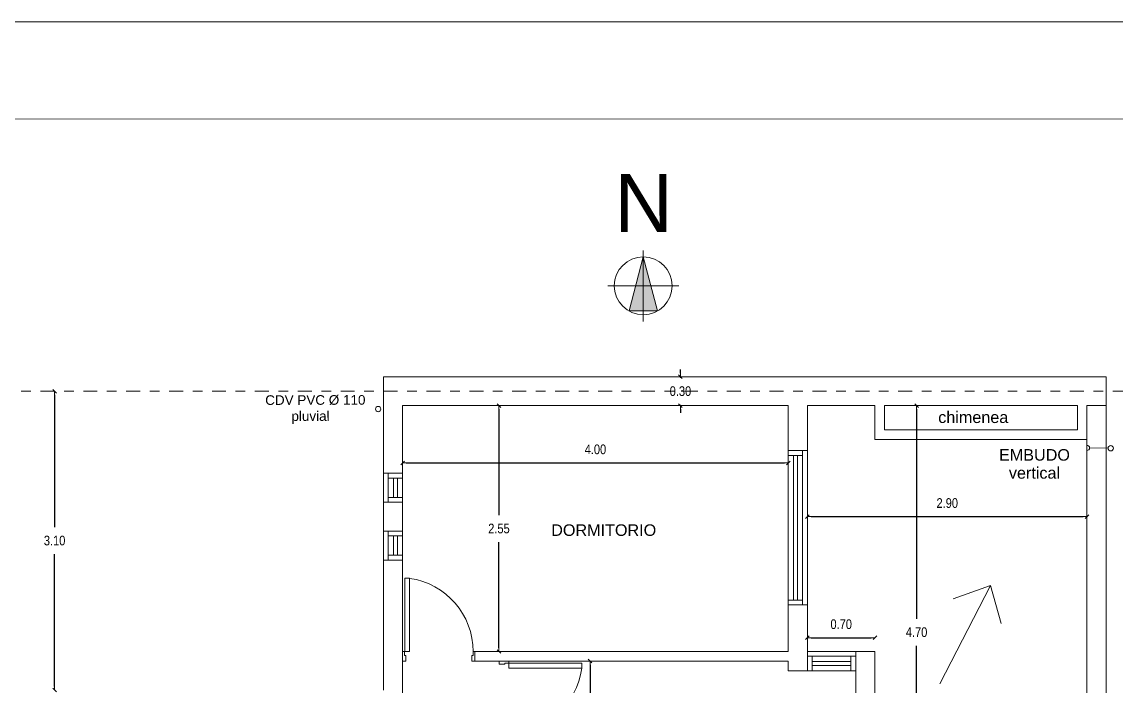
# Model space of a CAD drawing. Header units: millimetres. Extents: x 337 to 1167, y 242 to 575.
# Drawn here: x 577.51 to 588.86, y 267.5 to 274.38 of the extents above; entities that cross this region are included whole.
import ezdxf
from ezdxf.enums import TextEntityAlignment as Align

# ---------------------------------------------------------------- set-up
doc = ezdxf.new("R2010")
doc.units = ezdxf.units.MM
doc.linetypes.add('EJE', pattern=[0.205, 0.145, -0.03, 0, -0.03])
doc.layers.get('0').update_dxf_attribs({"lineweight": 5})
doc.layers.get('Defpoints').update_dxf_attribs({"lineweight": 5})
for name, color, linetype, lineweight in [('01', 1, 'Continuous', 5), ('agua', 7, 'Continuous', 5), ('cotas', 7, 'Continuous', 5), ('MUROS', 4, 'Continuous', 20), ('PRESENTACION ANTEPROYECTO', 7, 'Continuous', 5)]:
    doc.layers.add(name, color=color, linetype=linetype, lineweight=lineweight)
doc.styles.add('GENERATED_STYLE_13', font='')
doc.styles.add('GENERATED_STYLE_14', font='arial.ttf')
doc.styles.get('GENERATED_STYLE_13').set_extended_font_data('Arial Narrow Occidental')
doc.dimstyles.new('Dimstyle_92', dxfattribs={"dimtxt": 0.1, "dimasz": 0.038, "dimexe": 0.18, "dimexo": 0, "dimgap": 0.09, "dimtad": 1, "dimtih": 1, "dimtoh": 1, "dimzin": 0, "dimdsep": 46, "dimtxsty": 'GENERATED_STYLE_13', "dimblk": 'ARROWHEAD_6', "dimblk1": 'ARROWHEAD_6', "dimblk2": 'ARROWHEAD_6', "dimcen": 0.09, "dimse1": 1, "dimse2": 1, "dimclrd": 252, "dimclre": 252, "dimclrt": 252, "dimadec": 0, "dimazin": 0, "dimtfac": 1, "dimtdec": 4, "dimtmove": 0, "dimatfit": 3, "dimfxl": 1, "dimtolj": 1, "dimtzin": 0, "dimarcsym": 0})

# ---------------------------------------------------------------- blocks, each defined once
blk = doc.blocks.new('ARROWHEAD_6')
at = {"color": 0, "linetype": 'Continuous'}
for p, q in [((0, 0), (-1, 0)), ((-0.5, -0.5), (0.5, 0.5))]:
    blk.add_line(p, q, dxfattribs=at)
blk = doc.blocks.new('*D280')
at = {"layer": 'cotas', "color": 252, "lineweight": -2, "transparency": 16777216}
blk.add_line((581.495, 269.81), (585.419, 269.81), dxfattribs=at)
at = {"layer": 'Defpoints', "color": 0, "transparency": 16777216}
for p in [(581.457, 270.404), (585.457, 270.404), (585.457, 269.81)]:
    blk.add_point(p, dxfattribs=at)
at = {"layer": 'cotas', "color": 252, "lineweight": -2, "transparency": 16777216, "xscale": 0.03800000000000001, "yscale": 0.03800000000000001, "zscale": 0.03800000000000001, "rotation": 180}
blk.add_blockref('ARROWHEAD_6', (581.457, 269.81), dxfattribs=at)
at = {"layer": 'cotas', "color": 252, "lineweight": -2, "transparency": 16777216, "xscale": 0.03800000000000001, "yscale": 0.03800000000000001, "zscale": 0.03800000000000001}
blk.add_blockref('ARROWHEAD_6', (585.457, 269.81), dxfattribs=at)
at = {"layer": 'cotas', "color": 252, "transparency": 16777216, "insert": (583.457, 269.95), "char_height": 0.1, "attachment_point": 5, "style": 'GENERATED_STYLE_13'}
blk.add_mtext('\\A1;4.00', dxfattribs=at)
blk = doc.blocks.new('*D281')
at = {"layer": 'cotas', "color": 252, "lineweight": -2, "transparency": 16777216}
for p, q in [((584.339, 270.742), (584.339, 270.78)), ((584.339, 270.704), (584.339, 270.694)), ((584.339, 270.404), (584.339, 270.414)), ((584.339, 270.366), (584.339, 270.328))]:
    blk.add_line(p, q, dxfattribs=at)
at = {"layer": 'Defpoints', "color": 0, "transparency": 16777216}
for p in [(584.339, 270.704), (585.257, 270.704), (585.257, 270.404)]:
    blk.add_point(p, dxfattribs=at)
at = {"layer": 'cotas', "color": 252, "lineweight": -2, "transparency": 16777216, "xscale": 0.03800000000000001, "yscale": 0.03800000000000001, "zscale": 0.03800000000000001}
for p, rotation in [((584.339, 270.704), 270), ((584.339, 270.404), 90)]:
    blk.add_blockref('ARROWHEAD_6', p, dxfattribs=dict(at, rotation=rotation))
at = {"layer": 'cotas', "color": 252, "transparency": 16777216, "insert": (584.339, 270.554), "char_height": 0.1, "attachment_point": 5, "style": 'GENERATED_STYLE_13'}
blk.add_mtext('\\A1;0.30', dxfattribs=at)
blk = doc.blocks.new('*D283')
at = {"layer": 'cotas', "color": 252, "lineweight": -2, "transparency": 16777216}
blk.add_line((585.695, 269.253), (588.519, 269.253), dxfattribs=at)
at = {"layer": 'Defpoints', "color": 0, "transparency": 16777216}
for p in [(585.657, 270.404), (588.557, 270.404), (588.557, 269.253)]:
    blk.add_point(p, dxfattribs=at)
at = {"layer": 'cotas', "color": 252, "lineweight": -2, "transparency": 16777216, "xscale": 0.03800000000000001, "yscale": 0.03800000000000001, "zscale": 0.03800000000000001, "rotation": 180}
blk.add_blockref('ARROWHEAD_6', (585.657, 269.253), dxfattribs=at)
at = {"layer": 'cotas', "color": 252, "lineweight": -2, "transparency": 16777216, "xscale": 0.03800000000000001, "yscale": 0.03800000000000001, "zscale": 0.03800000000000001}
blk.add_blockref('ARROWHEAD_6', (588.557, 269.253), dxfattribs=at)
at = {"layer": 'cotas', "color": 252, "transparency": 16777216, "insert": (587.107, 269.393), "char_height": 0.1, "attachment_point": 5, "style": 'GENERATED_STYLE_13'}
blk.add_mtext('\\A1;2.90', dxfattribs=at)
blk = doc.blocks.new('*D285')
at = {"layer": 'cotas', "color": 252, "lineweight": -2, "transparency": 16777216}
for p, q in [((583.401, 267.716), (583.401, 266.594)), ((583.401, 265.192), (583.401, 266.314))]:
    blk.add_line(p, q, dxfattribs=at)
at = {"layer": 'Defpoints', "color": 0, "transparency": 16777216}
for p in [(582.457, 267.754), (582.557, 265.154), (583.401, 265.154)]:
    blk.add_point(p, dxfattribs=at)
at = {"layer": 'cotas', "color": 252, "lineweight": -2, "transparency": 16777216, "xscale": 0.03800000000000001, "yscale": 0.03800000000000001, "zscale": 0.03800000000000001}
for p, rotation in [((583.401, 267.754), 90), ((583.401, 265.154), 270)]:
    blk.add_blockref('ARROWHEAD_6', p, dxfattribs=dict(at, rotation=rotation))
at = {"layer": 'cotas', "color": 252, "transparency": 16777216, "insert": (583.401, 266.454), "char_height": 0.1, "attachment_point": 5, "style": 'GENERATED_STYLE_13'}
blk.add_mtext('\\A1;2.60', dxfattribs=at)
blk = doc.blocks.new('*D293')
at = {"layer": 'cotas', "color": 252, "lineweight": -2, "transparency": 16777216}
for p, q in [((582.456, 270.366), (582.456, 269.269)), ((582.456, 267.892), (582.456, 268.989))]:
    blk.add_line(p, q, dxfattribs=at)
at = {"layer": 'Defpoints', "color": 0, "transparency": 16777216}
for p in [(581.457, 270.404), (582.456, 267.854), (582.457, 267.854)]:
    blk.add_point(p, dxfattribs=at)
at = {"layer": 'cotas', "color": 252, "lineweight": -2, "transparency": 16777216, "xscale": 0.03800000000000001, "yscale": 0.03800000000000001, "zscale": 0.03800000000000001}
for p, rotation in [((582.456, 270.404), 90), ((582.456, 267.854), 270)]:
    blk.add_blockref('ARROWHEAD_6', p, dxfattribs=dict(at, rotation=rotation))
at = {"layer": 'cotas', "color": 252, "transparency": 16777216, "insert": (582.456, 269.129), "char_height": 0.1, "attachment_point": 5, "style": 'GENERATED_STYLE_13'}
blk.add_mtext('\\A1;2.55', dxfattribs=at)
blk = doc.blocks.new('*D294')
at = {"layer": 'cotas', "color": 252, "lineweight": -2, "transparency": 16777216}
blk.add_line((585.695, 267.997), (586.319, 267.997), dxfattribs=at)
at = {"layer": 'Defpoints', "color": 0, "transparency": 16777216}
for p in [(586.357, 267.997), (586.357, 267.854), (585.657, 267.654)]:
    blk.add_point(p, dxfattribs=at)
at = {"layer": 'cotas', "color": 252, "lineweight": -2, "transparency": 16777216, "xscale": 0.03800000000000001, "yscale": 0.03800000000000001, "zscale": 0.03800000000000001, "rotation": 180}
blk.add_blockref('ARROWHEAD_6', (585.657, 267.997), dxfattribs=at)
at = {"layer": 'cotas', "color": 252, "lineweight": -2, "transparency": 16777216, "xscale": 0.03800000000000001, "yscale": 0.03800000000000001, "zscale": 0.03800000000000001}
blk.add_blockref('ARROWHEAD_6', (586.357, 267.997), dxfattribs=at)
at = {"layer": 'cotas', "color": 252, "transparency": 16777216, "insert": (586.007, 268.137), "char_height": 0.1, "attachment_point": 5, "style": 'GENERATED_STYLE_13'}
blk.add_mtext('\\A1;0.70', dxfattribs=at)
blk = doc.blocks.new('OBJECT_353', base_point=(119.823, 245.494))
at = {"layer": 'PRESENTACION ANTEPROYECTO'}
blk.add_hatch(color=7, dxfattribs=at).paths.add_polyline_path([(119.97, 245.233), (119.823, 245.794), (119.676, 245.233)], flags=0)
at = {"layer": 'PRESENTACION ANTEPROYECTO', "color": 7, "linetype": 'Continuous'}
for p, q in [((119.676, 245.233), (119.823, 245.794)), ((119.823, 245.859), (119.823, 245.123)), ((119.823, 245.794), (119.97, 245.233)), ((119.455, 245.494), (120.191, 245.494)), ((119.97, 245.233), (119.676, 245.233))]:
    blk.add_line(p, q, dxfattribs=at)
blk.add_circle((119.823, 245.494), 0.3, dxfattribs=at)
at = {"layer": 'PRESENTACION ANTEPROYECTO', "color": 7, "style": 'GENERATED_STYLE_14'}
blk.add_attdef('txt', text='', height=0.6, dxfattribs=at).set_placement((119.826, 245.872), align=Align.BOTTOM_CENTER)
blk = doc.blocks.new('*D463')
at = {"layer": 'cotas', "color": 252, "lineweight": -2, "transparency": 16777216}
for p, q in [((577.846, 270.516), (577.846, 269.144)), ((577.846, 267.492), (577.846, 268.864))]:
    blk.add_line(p, q, dxfattribs=at)
at = {"layer": 'Defpoints', "color": 0, "transparency": 16777216}
for p in [(581.157, 270.554), (577.846, 267.454), (581.157, 267.454)]:
    blk.add_point(p, dxfattribs=at)
at = {"layer": 'cotas', "color": 252, "lineweight": -2, "transparency": 16777216, "xscale": 0.03800000000000001, "yscale": 0.03800000000000001, "zscale": 0.03800000000000001}
for p, rotation in [((577.846, 270.554), 90), ((577.846, 267.454), 270)]:
    blk.add_blockref('ARROWHEAD_6', p, dxfattribs=dict(at, rotation=rotation))
at = {"layer": 'cotas', "color": 252, "transparency": 16777216, "insert": (577.846, 269.004), "char_height": 0.1, "attachment_point": 5, "style": 'GENERATED_STYLE_13'}
blk.add_mtext('\\A1;3.10', dxfattribs=at)
blk = doc.blocks.new('*D476')
at = {"layer": 'cotas', "color": 252, "lineweight": -2, "transparency": 16777216}
for p, q in [((586.789, 270.366), (586.789, 268.194)), ((586.789, 265.742), (586.789, 267.914))]:
    blk.add_line(p, q, dxfattribs=at)
at = {"layer": 'Defpoints', "color": 0, "transparency": 16777216}
for p in [(585.657, 270.404), (586.357, 265.704), (586.789, 265.704)]:
    blk.add_point(p, dxfattribs=at)
at = {"layer": 'cotas', "color": 252, "lineweight": -2, "transparency": 16777216, "xscale": 0.03800000000000001, "yscale": 0.03800000000000001, "zscale": 0.03800000000000001}
for p, rotation in [((586.789, 270.404), 90), ((586.789, 265.704), 270)]:
    blk.add_blockref('ARROWHEAD_6', p, dxfattribs=dict(at, rotation=rotation))
at = {"layer": 'cotas', "color": 252, "transparency": 16777216, "insert": (586.789, 268.054), "char_height": 0.1, "attachment_point": 5, "style": 'GENERATED_STYLE_13'}
blk.add_mtext('\\A1;4.70', dxfattribs=at)

msp = doc.modelspace()

# ---------------------------------------------------------------- linework, layer by layer
at = {"layer": '01', "linetype": 'Continuous'}
for p, q in [((588.757, 269.854), (588.757, 270.404)), ((588.557, 265.704), (588.557, 270.054)), ((585.457, 269.937), (585.457, 269.887)), ((585.457, 268.337), (585.457, 269.887)), ((585.607, 269.887), (585.457, 269.887)), ((585.512, 269.887), (585.512, 268.386)), ((585.552, 269.887), (585.552, 268.386)), ((585.607, 269.937), (585.607, 269.887)), ((585.607, 269.887), (585.607, 268.387)), ((585.657, 269.937), (585.657, 268.337)), ((588.757, 269.854), (588.757, 260.704)), ((585.457, 268.387), (585.457, 269.812)), ((581.257, 269.702), (581.257, 269.402)), ((581.307, 269.702), (581.307, 269.402)), ((581.307, 269.652), (581.307, 269.452)), ((581.307, 269.652), (581.457, 269.652)), ((581.362, 269.652), (581.362, 269.452)), ((581.402, 269.652), (581.402, 269.452)), ((581.457, 269.402), (581.457, 269.702)), ((581.307, 269.452), (581.457, 269.452)), ((581.257, 269.102), (581.257, 268.802)), ((581.307, 269.102), (581.307, 268.802)), ((581.457, 268.802), (581.457, 269.102)), ((581.307, 269.052), (581.307, 268.852)), ((581.307, 269.052), (581.457, 269.052)), ((581.362, 269.052), (581.362, 268.852)), ((581.402, 269.052), (581.402, 268.852)), ((581.307, 268.852), (581.457, 268.852)), ((581.479, 267.854), (581.479, 268.613)), ((581.479, 268.613), (581.529, 268.613)), ((581.529, 268.613), (581.529, 267.854)), ((587.03, 267.517), (587.556, 268.538)), ((587.556, 268.538), (587.17, 268.4)), ((587.556, 268.538), (587.667, 268.144)), ((585.457, 268.387), (585.607, 268.387)), ((585.607, 268.387), (585.607, 268.337)), ((581.457, 267.854), (581.477, 267.854)), ((581.477, 267.814), (581.477, 267.854)), ((581.489, 267.814), (581.477, 267.814)), ((581.529, 267.854), (581.479, 267.854)), ((581.489, 267.754), (581.489, 267.814)), ((582.175, 267.814), (582.175, 267.754)), ((582.187, 267.814), (582.175, 267.814)), ((582.187, 267.854), (582.187, 267.814)), ((582.207, 267.854), (582.187, 267.854)), ((586.157, 267.854), (585.657, 267.854)), ((581.457, 267.754), (581.489, 267.754)), ((582.175, 267.754), (582.207, 267.754)), ((582.457, 267.754), (582.457, 267.722)), ((582.457, 267.722), (582.517, 267.722)), ((582.517, 267.734), (582.557, 267.734)), ((582.517, 267.722), (582.517, 267.734)), ((582.557, 267.754), (582.557, 267.734)), ((582.557, 267.682), (582.557, 267.732)), ((582.557, 267.732), (583.316, 267.732)), ((583.316, 267.732), (583.316, 267.682)), ((586.157, 267.804), (585.657, 267.804)), ((585.657, 267.804), (585.657, 267.654)), ((586.157, 267.804), (585.707, 267.804)), ((585.707, 267.804), (585.707, 267.654)), ((586.107, 267.749), (585.707, 267.749)), ((586.107, 267.709), (585.707, 267.709)), ((586.157, 267.804), (586.107, 267.804)), ((586.107, 267.804), (586.107, 267.654)), ((583.316, 267.682), (582.557, 267.682)), ((585.657, 267.654), (586.157, 267.654)), ((585.707, 267.654), (586.157, 267.654)), ((586.157, 267.654), (586.107, 267.654))]:
    msp.add_line(p, q, dxfattribs=at)
for centre, start, end in [((581.423, 267.856), 359.8228, 82.006), ((582.56, 267.788), 269.8228, 352.006)]:
    msp.add_arc(centre, 0.764, start, end, dxfattribs=at)
at = {"layer": 'agua'}
msp.add_line((588.584, 269.966), (588.776, 269.962), dxfattribs=at)
for centre in [(581.203, 270.369), (588.803, 269.962)]:
    msp.add_circle(centre, 0.0276, dxfattribs=at)
msp.add_arc((588.557, 269.966), 0.0264, 270, 90, dxfattribs=at)
at = {"layer": 'MUROS'}
for p, q in [((585.657, 270.704), (581.257, 270.704)), ((581.257, 270.704), (581.257, 269.702)), ((588.757, 270.704), (585.657, 270.704)), ((588.757, 270.404), (588.757, 270.704)), ((585.457, 270.404), (581.457, 270.404)), ((581.457, 270.404), (581.457, 269.702)), ((585.457, 267.854), (585.457, 270.404)), ((585.657, 269.937), (585.657, 270.404)), ((585.657, 269.937), (585.657, 270.404)), ((586.357, 270.404), (585.657, 270.404)), ((586.357, 270.054), (586.357, 270.404)), ((586.457, 270.154), (586.457, 270.404)), ((588.457, 270.404), (586.457, 270.404)), ((588.457, 270.154), (588.457, 270.404)), ((588.757, 270.404), (588.557, 270.404)), ((588.557, 270.054), (588.557, 270.404)), ((588.457, 270.154), (586.457, 270.154)), ((588.557, 270.054), (586.357, 270.054)), ((585.457, 269.937), (585.657, 269.937)), ((581.257, 269.702), (581.457, 269.702)), ((581.257, 269.702), (581.457, 269.702)), ((581.257, 269.402), (581.457, 269.402)), ((581.257, 269.402), (581.257, 269.102)), ((581.457, 269.402), (581.457, 269.102)), ((581.257, 269.102), (581.457, 269.102)), ((581.257, 268.802), (581.257, 267.454)), ((581.257, 268.802), (581.457, 268.802)), ((581.457, 268.802), (581.457, 267.254)), ((585.457, 268.337), (585.657, 268.337)), ((585.657, 267.654), (585.657, 268.337)), ((585.457, 267.854), (582.207, 267.854)), ((582.207, 267.854), (582.207, 267.754)), ((586.357, 267.854), (586.157, 267.854)), ((586.157, 267.277), (586.157, 267.854)), ((586.357, 267.277), (586.357, 267.854)), ((585.457, 267.754), (582.207, 267.754)), ((585.457, 267.654), (585.457, 267.754)), ((585.657, 267.654), (585.457, 267.654))]:
    msp.add_line(p, q, dxfattribs=at)
at = {"layer": 'PRESENTACION ANTEPROYECTO'}
msp.add_line((533.88, 274.384), (639.944, 274.384), dxfattribs=at)
at = {"layer": 'PRESENTACION ANTEPROYECTO', "color": 2}
msp.add_line((536.38, 273.381), (638.944, 273.372), dxfattribs=at)
at = {"layer": 'PRESENTACION ANTEPROYECTO', "color": 252, "linetype": 'EJE'}
msp.add_line((593.419, 270.554), (575.157, 270.554), dxfattribs=at)

# ---------------------------------------------------------------- block references
at = {"layer": 'PRESENTACION ANTEPROYECTO', "color": 7, "linetype": 'Continuous'}
ref = msp.add_blockref('OBJECT_353', (583.953, 271.647), dxfattribs=at)
ref.add_attrib('txt', 'N', dxfattribs={"color": 7, "linetype": 'Continuous', "height": 0.6, "style": 'GENERATED_STYLE_14'}).set_placement((583.957, 272.026), align=Align.BOTTOM_CENTER)

# ---------------------------------------------------------------- texts
at = {"layer": 'agua', "color": 7, "insert": (580.031, 270.363), "char_height": 0.1, "width": 1.16521, "attachment_point": 4, "rotation": 0.1178, "style": 'GENERATED_STYLE_14'}
msp.add_mtext('\\A1;CDV PVC Ø 110\\P       pluvial', dxfattribs=at)
at = {"layer": 'agua', "color": 7, "insert": (588.012, 269.799), "char_height": 0.12, "width": 1.34748, "attachment_point": 5, "line_spacing_factor": 0.93321, "style": 'GENERATED_STYLE_14'}
msp.add_mtext('\\A1;EMBUDO\\Pvertical', dxfattribs=at)
at = {"layer": 'PRESENTACION ANTEPROYECTO', "color": 7, "char_height": 0.12, "width": 1.3491, "attachment_point": 5, "style": 'GENERATED_STYLE_14'}
for s, insert in [('\\A1;{\\C252;chimenea}', (587.377, 270.283)), ('\\A1;{\\C252;DORMITORIO }', (583.543, 269.112))]:
    msp.add_mtext(s, dxfattribs=dict(at, insert=insert))

# ---------------------------------------------------------------- dimensions: what is measured, and where the dimension line sits
at = {"layer": 'cotas'}
for base, p1, p2, angle, picture, middle in [((584.339, 270.704), (585.257, 270.404), (585.257, 270.704), 270, '*D281', (584.339, 270.554)), ((577.846, 267.454), (581.157, 270.554), (581.157, 267.454), 90, '*D463', (577.846, 269.004)), ((586.789, 265.704), (585.657, 270.404), (586.357, 265.704), 90, '*D476', (586.789, 268.054)), ((583.401, 265.154), (582.457, 267.754), (582.557, 265.154), 90, '*D285', (583.401, 266.454))]:
    dim = msp.add_linear_dim(base=base, p1=p1, p2=p2, angle=angle, dimstyle='Dimstyle_92', dxfattribs=at)
    dim.commit()
    dim.dimension.update_dxf_attribs({"geometry": picture, "text_midpoint": middle})
dim = msp.add_linear_dim(base=(582.456, 267.854), p1=(581.457, 270.404), p2=(582.457, 267.854), angle=90, dimstyle='Dimstyle_92', dxfattribs=at)
dim.commit()
dim.dimension.update_dxf_attribs({"geometry": '*D293', "text_midpoint": (582.456, 269.129), "dimtype": 160})
dim = msp.add_linear_dim(base=(585.457, 269.81), p1=(581.457, 270.404), p2=(585.457, 270.404), dimstyle='Dimstyle_92', dxfattribs=at)
dim.commit()
dim.dimension.update_dxf_attribs({"geometry": '*D280', "text_midpoint": (583.457, 269.81), "dimtype": 160})
for base, p1, p2, picture, middle in [((588.557, 269.253), (585.657, 270.404), (588.557, 270.404), '*D283', (587.107, 269.393)), ((586.357, 267.997), (585.657, 267.654), (586.357, 267.854), '*D294', (586.007, 268.137))]:
    dim = msp.add_linear_dim(base=base, p1=p1, p2=p2, dimstyle='Dimstyle_92', dxfattribs=at)
    dim.commit()
    dim.dimension.update_dxf_attribs({"geometry": picture, "text_midpoint": middle})

doc.saveas('drawing.dxf')
